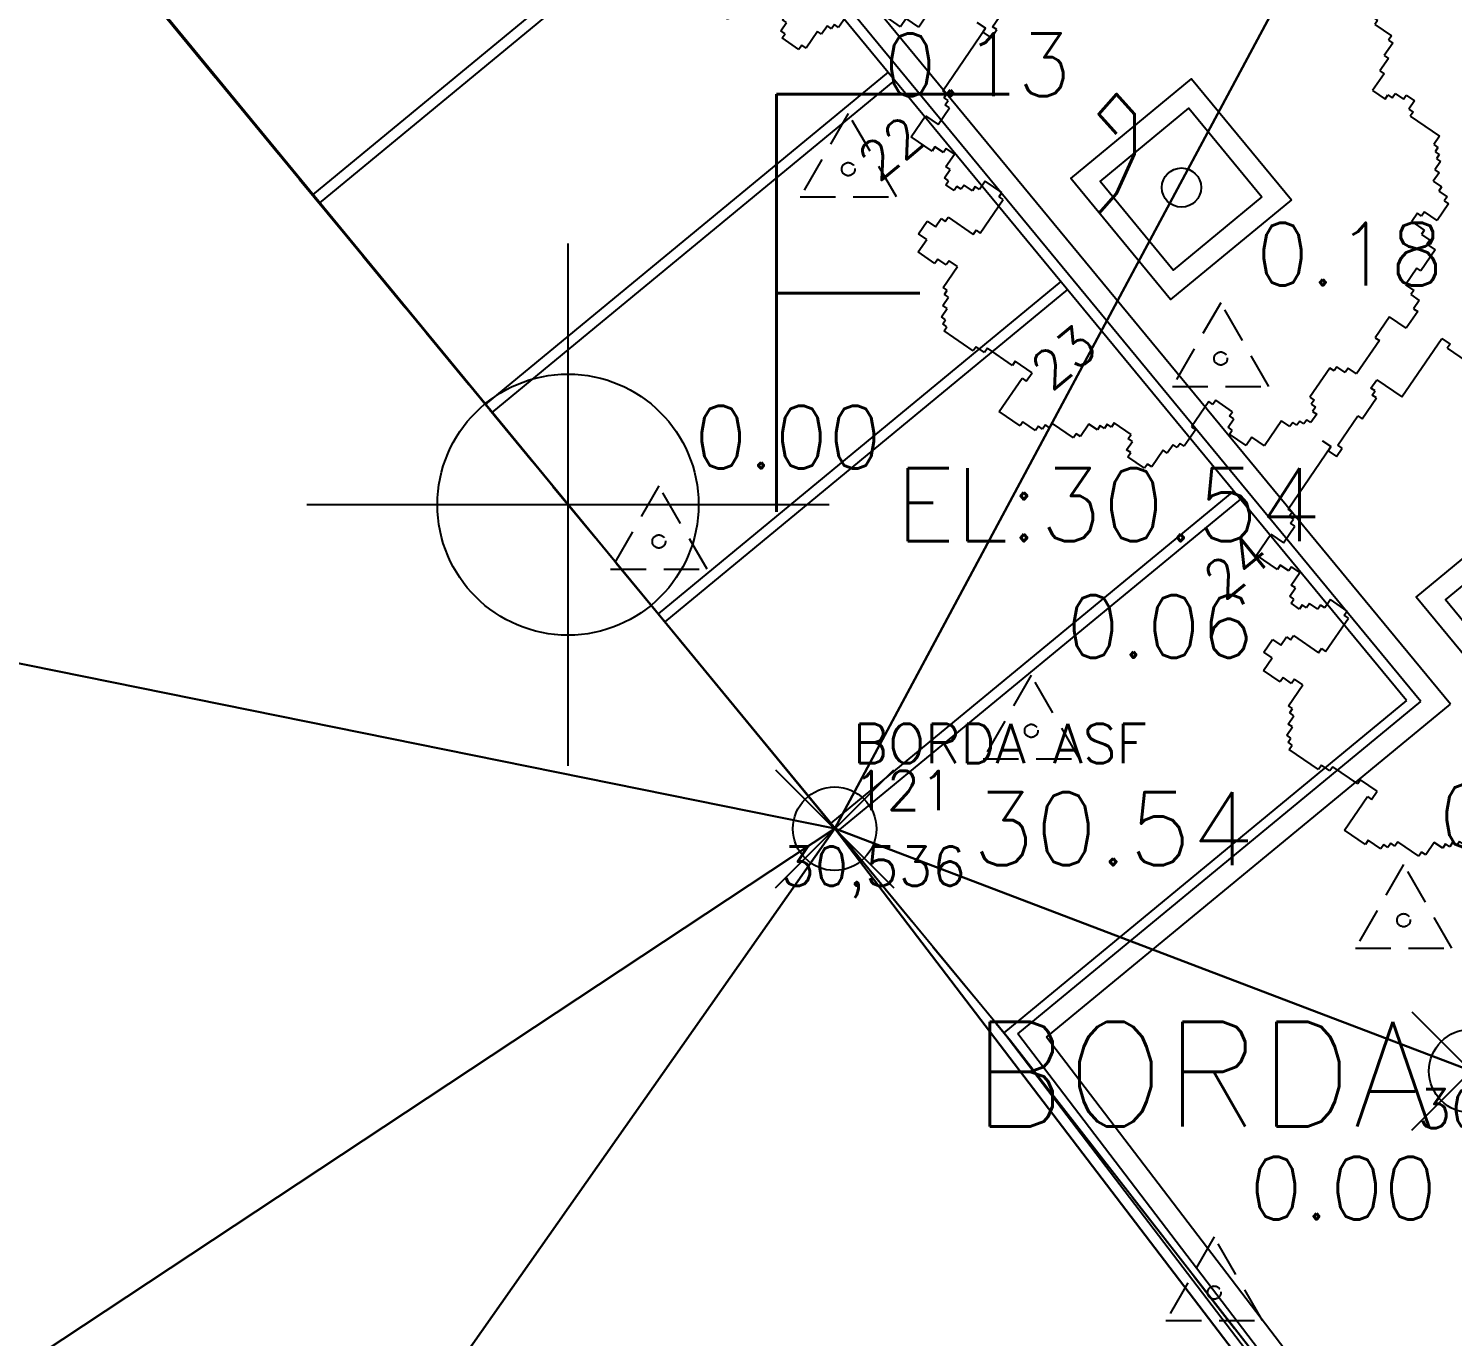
# Model space of a CAD drawing. Header units: metres. Extents: x 543100 to 543604, y 9574012 to 9574398.
# Drawn here: x 543220.15 to 543233.79, y 9574133.65 to 9574146.17 of the extents above; entities that cross this region are included whole.
import ezdxf
from ezdxf.enums import TextEntityAlignment as Align

# ---------------------------------------------------------------- set-up
doc = ezdxf.new("R2010")
doc.units = ezdxf.units.M
doc.header["$LTSCALE"] = 0.1
doc.linetypes.add('CONTINUO', pattern=[0])
doc.linetypes.add('DASHED2', pattern=[9.524999999999999, 6.35, -3.175])
for name, color, linetype in [('#C_TOPO_TEXT', 7, 'Continuous'), ('_BORDA_ASF', 2, 'CONTINUO'), ('_TN', 2, 'CONTINUO'), ('C-TINN-BNDY', 110, 'Continuous'), ('C-TOPO-TEXT', 7, 'Continuous'), ('E2', 7, 'CONTINUO'), ('IMPL_CANTEIRO', 8, 'Continuous'), ('IMPL_MEIO FIO', 8, 'Continuous'), ('IMPL_VEGETAÇÃO', 8, 'Continuous'), ('IMPL_ÁRVORES', 8, 'Continuous'), ('IMPLANTAÇÃO', 1, 'Continuous'), ('MalhaTriTG', 7, 'CONTINUO'), ('PROJ_PLATOS', 2, 'DASHED2'), ('PROJ_TERRA_PERFIS', 2, 'Continuous'), ('TOPO_PONTOS', 2, 'Continuous'), ('V-NODE', 1, 'Continuous'), ('V-NODE-TEXT', 1, 'Continuous'), ('XREF_IMPLNTACAO', 2, 'Continuous')]:
    doc.layers.add(name, color=color, linetype=linetype)
doc.layers.get('IMPLANTAÇÃO').off()
doc.styles.add('COTA250', font='ROMANS.SHX')
doc.styles.add('SIMPLEX', font='simplex', dxfattribs={"height": 0.2})
doc.styles.get("Standard").update_dxf_attribs({"font": 'simplex.shx'})

# ---------------------------------------------------------------- blocks, each defined once
blk = doc.blocks.new('A$C2D12074D')
at = {"layer": 'IMPL_MEIO FIO', "color": 1}
for p, q in [((32.50010823388584, 5.000001030042768), (1.69344712048769e-05, 5.000001030042768)), ((22.10010823386256, 5.000001030042768), (22.10010823386256, 1.030042767524719e-06)), ((22.20010823349003, 5.000001030042768), (22.20010823349003, 1.030042767524719e-06)), ((24.70010823383927, 5.000001030042768), (24.70010823383927, 1.030042767524719e-06)), ((24.70010823383927, 5.000001030042768), (24.70010823383927, 1.030042767524719e-06)), ((24.80010823346674, 5.000001030042768), (24.80010823346674, 1.030042767524719e-06)), ((24.80010823346674, 5.000001030042768), (24.80010823346674, 1.030042767524719e-06)), ((27.30010823393241, 5.000001030042768), (27.30010823393241, 1.030042767524719e-06)), ((27.40010823355988, 5.000001030042768), (27.40010823355988, 1.030042767524719e-06)), ((29.90010823390912, 5.000001030042768), (29.90010823390912, 1.030042767524719e-06)), ((30.00010823353659, 5.000001030042768), (30.00010823353659, 1.030042767524719e-06)), ((32.50010823388584, 5.000001030042768), (32.50010823388584, 1.030042767524719e-06)), ((22.20010823349003, 1.030042767524719e-06), (22.10010823386256, 1.030042767524719e-06)), ((24.80010823346674, 1.030042767524719e-06), (24.70010823383927, 1.030042767524719e-06)), ((24.80010823346674, 1.030042767524719e-06), (24.70010823383927, 1.030042767524719e-06)), ((27.40010823355988, 1.030042767524719e-06), (27.30010823393241, 1.030042767524719e-06)), ((30.00010823353659, 1.030042767524719e-06), (29.90010823390912, 1.030042767524719e-06)), ((32.60010823351331, 1.030042767524719e-06), (32.50010823388584, 1.030042767524719e-06))]:
    blk.add_line(p, q, dxfattribs=at)
at = {"layer": 'IMPL_MEIO FIO', "color": 1, "style": 'COTA250'}
for s, p in [('22', (25.27707110519987, 4.558197092264891)), ('23', (27.877071105293, 4.558197092264891)), ('24', (30.47707110526972, 4.558197092264891))]:
    blk.add_text(s, height=0.36, rotation=90, dxfattribs=at).set_placement(p, align=Align.MIDDLE_CENTER)
blk = doc.blocks.new('Arv-sup')
at = {"layer": 'IMPL_VEGETAÇÃO', "color": 2}
for p, q in [((-0.415055821887476, 2.138491807605618), (-0.3374561002065271, 2.138491807605618)), ((-0.415055821887476, 2.060930780092463), (-0.415055821887476, 2.138491807605618)), ((-0.3374561002065271, 2.138491807605618), (-0.3374561002065271, 2.09971129384904)), ((-0.3374561002065271, 2.09971129384904), (-0.2210565176851027, 2.09971129384904)), ((-0.2210565176851027, 2.09971129384904), (-0.2210565176851027, 2.060930780092463)), ((-0.8806546373597381, 2.060930780092463), (-0.8030544302922191, 2.060930780092463)), ((-0.8806546373597381, 1.71190549425117), (-0.8806546373597381, 2.060930780092463)), ((-0.8030544302922191, 2.060930780092463), (-0.8030544302922191, 2.022150266335885)), ((-0.8030544302922191, 2.022150266335885), (-0.6866548477707966, 2.022150266335885)), ((-0.6866548477707966, 2.022150266335885), (-0.6866548477707966, 1.94458890780669)), ((-0.5314554044088986, 1.983369752579293), (-0.492655543568425, 1.983369752579293)), ((-0.5314554044088986, 1.905808394050112), (-0.5314554044088986, 1.983369752579293)), ((-0.492655543568425, 2.022150266335885), (-0.4538556827279496, 2.022150266335885)), ((-0.492655543568425, 1.983369752579293), (-0.492655543568425, 2.022150266335885)), ((-0.4538556827279496, 2.060930780092463), (-0.415055821887476, 2.060930780092463)), ((-0.4538556827279496, 2.022150266335885), (-0.4538556827279496, 2.060930780092463)), ((-0.2210565176851027, 2.060930780092463), (-0.1822566568446291, 2.060930780092463)), ((-0.2210565176851027, 2.022150266335885), (-0.2210565176851027, 1.86702788029352)), ((-0.1822566568446291, 2.022150266335885), (-0.2210565176851027, 2.022150266335885)), ((-0.1822566568446291, 2.060930780092463), (-0.1822566568446291, 2.022150266335885)), ((-0.06585707432320476, 2.022150266335885), (0.01174264735774422, 2.022150266335885)), ((-0.06585707432320476, 1.86702788029352), (-0.06585707432320476, 2.022150266335885)), ((0.01174264735774422, 2.022150266335885), (0.01174264735774422, 1.983369752579293)), ((0.01174264735774422, 1.983369752579293), (0.05054250819821782, 1.983369752579293)), ((0.01174264735774422, 1.983369752579293), (0.08934236903869142, 1.983369752579293)), ((0.05054250819821782, 1.983369752579293), (0.05054250819821782, 1.94458890780669)), ((0.08934236903869142, 1.983369752579293), (0.08934236903869142, 1.94458890780669)), ((0.3997412557624873, 1.983369752579293), (0.4773414628300063, 1.983369752579293)), ((0.3997412557624873, 1.94458890780669), (0.3997412557624873, 1.983369752579293)), ((0.4773414628300063, 1.983369752579293), (0.4773414628300063, 1.905808394050112)), ((-0.6866548477707966, 1.94458890780669), (-0.6090551260898476, 1.94458890780669)), ((-0.6090551260898476, 1.94458890780669), (-0.6090551260898476, 1.905808394050112)), ((-0.6090551260898476, 1.905808394050112), (-0.5314554044088986, 1.905808394050112)), ((-0.2210565176851027, 1.86702788029352), (-0.1822566568446291, 1.86702788029352)), ((-0.1822566568446291, 1.86702788029352), (-0.1822566568446291, 1.828247366536942)), ((-0.1046569351636801, 1.86702788029352), (-0.06585707432320476, 1.86702788029352)), ((-0.1046569351636801, 1.828247366536942), (-0.1046569351636801, 1.86702788029352)), ((0.08934236903869142, 1.94458890780669), (0.1281422298791668, 1.94458890780669)), ((0.1281422298791668, 1.94458890780669), (0.1281422298791668, 1.905808394050112)), ((0.1281422298791668, 1.905808394050112), (0.1669420907196404, 1.905808394050112)), ((0.1669420907196404, 1.905808394050112), (0.1669420907196404, 1.828247366536942)), ((0.2833416732410647, 1.86702788029352), (0.3221415340815383, 1.86702788029352)), ((0.2833416732410647, 1.828247366536942), (0.2833416732410647, 1.86702788029352)), ((0.3221415340815383, 1.905808394050112), (0.3609413949220137, 1.905808394050112)), ((0.3221415340815383, 1.86702788029352), (0.3221415340815383, 1.905808394050112)), ((0.3609413949220137, 1.94458890780669), (0.3997412557624873, 1.94458890780669)), ((0.3609413949220137, 1.905808394050112), (0.3609413949220137, 1.94458890780669)), ((0.4773414628300063, 1.905808394050112), (0.5161413236704799, 1.905808394050112)), ((0.5161413236704799, 1.905808394050112), (0.5161413236704799, 1.86702788029352)), ((0.5161413236704799, 1.86702788029352), (0.6713407670323779, 1.86702788029352)), ((0.6713407670323779, 1.86702788029352), (0.6713407670323779, 1.828247366536942)), ((-1.268653245764483, 1.750686008007747), (-1.152253663243059, 1.750686008007747)), ((-1.268653245764483, 1.71190549425117), (-1.268653245764483, 1.750686008007747)), ((-1.152253663243059, 1.750686008007747), (-1.152253663243059, 1.71190549425117)), ((-0.1822566568446291, 1.828247366536942), (-0.1046569351636801, 1.828247366536942)), ((0.1669420907196404, 1.828247366536942), (0.2833416732410647, 1.828247366536942)), ((0.6713407670323779, 1.828247366536942), (0.7101406278728533, 1.828247366536942)), ((0.7101406278728533, 1.828247366536942), (0.7101406278728533, 1.71190549425117)), ((-1.307453106604957, 1.71190549425117), (-1.268653245764483, 1.71190549425117)), ((-1.307453106604957, 1.556783108208819), (-1.307453106604957, 1.71190549425117)), ((-1.152253663243059, 1.71190549425117), (-0.8806546373597381, 1.71190549425117)), ((0.7101406278728533, 1.71190549425117), (0.7489404887133269, 1.71190549425117)), ((0.7489404887133269, 1.71190549425117), (0.7489404887133269, 1.595563621965397)), ((-1.268653245764483, 1.556783108208819), (-1.307453106604957, 1.556783108208819)), ((-1.268653245764483, 1.518002594452227), (-1.268653245764483, 1.556783108208819)), ((0.7489404887133269, 1.595563621965397), (0.7877403495538022, 1.595563621965397)), ((0.7877403495538022, 1.595563621965397), (0.7877403495538022, 1.440441235923046)), ((1.020539514596647, 1.556783108208819), (1.098139236277596, 1.556783108208819)), ((1.020539514596647, 1.518002594452227), (1.020539514596647, 1.556783108208819)), ((1.098139236277596, 1.556783108208819), (1.098139236277596, 1.479221749679624)), ((-1.229853384924008, 1.518002594452227), (-1.268653245764483, 1.518002594452227)), ((-1.229853384924008, 1.401660722166454), (-1.229853384924008, 1.518002594452227)), ((0.7877403495538022, 1.440441235923046), (0.9041399320752248, 1.440441235923046)), ((0.9041399320752248, 1.479221749679624), (0.9429397929157002, 1.479221749679624)), ((0.9041399320752248, 1.440441235923046), (0.9041399320752248, 1.479221749679624)), ((0.9429397929157002, 1.518002594452227), (1.020539514596647, 1.518002594452227)), ((0.9429397929157002, 1.479221749679624), (0.9429397929157002, 1.518002594452227)), ((1.098139236277596, 1.479221749679624), (1.136939097118072, 1.479221749679624)), ((1.136939097118072, 1.479221749679624), (1.136939097118072, 1.440441235923046)), ((1.136939097118072, 1.440441235923046), (1.408538123001392, 1.440441235923046)), ((1.408538123001392, 1.440441235923046), (1.408538123001392, 1.362880208409877)), ((-1.695451715009701, 0.7811711779970381), (-1.695451715009701, 1.324099363637274)), ((-1.695451715009701, 1.324099363637274), (-1.617851993328753, 1.324099363637274)), ((-1.617851993328753, 1.324099363637274), (-1.617851993328753, 1.285318849880682)), ((-1.307453106604957, 1.362880208409877), (-1.268653245764483, 1.362880208409877)), ((-1.307453106604957, 1.285318849880682), (-1.307453106604957, 1.362880208409877)), ((-1.268653245764483, 1.401660722166454), (-1.229853384924008, 1.401660722166454)), ((-1.268653245764483, 1.362880208409877), (-1.268653245764483, 1.401660722166454)), ((1.408538123001392, 1.362880208409877), (1.447337983841868, 1.362880208409877)), ((1.447337983841868, 1.362880208409877), (1.447337983841868, 1.324099363637274)), ((1.447337983841868, 1.324099363637274), (1.486137844682341, 1.324099363637274)), ((1.486137844682341, 1.324099363637274), (1.486137844682341, 1.285318849880682)), ((-1.617851993328753, 1.285318849880682), (-1.385052828285906, 1.285318849880682)), ((-1.385052828285906, 1.285318849880682), (-1.385052828285906, 1.246538336124104)), ((-1.385052828285906, 1.246538336124104), (-1.307453106604957, 1.246538336124104)), ((-1.268653245764483, 1.285318849880682), (-1.307453106604957, 1.285318849880682)), ((-1.307453106604957, 1.246538336124104), (-1.307453106604957, 1.207757822367526)), ((-1.307453106604957, 1.207757822367526), (-1.268653245764483, 1.207757822367526)), ((-1.268653245764483, 1.130196463838331), (-1.268653245764483, 1.285318849880682)), ((-1.268653245764483, 1.207757822367526), (-1.268653245764483, 1.130196463838331)), ((1.486137844682341, 1.285318849880682), (1.524937705522817, 1.285318849880682)), ((1.524937705522817, 1.285318849880682), (1.524937705522817, 1.207757822367526)), ((1.524937705522817, 1.207757822367526), (1.56373756636329, 1.207757822367526)), ((1.56373756636329, 1.207757822367526), (1.56373756636329, 1.130196463838331)), ((1.56373756636329, 1.130196463838331), (1.641337288044239, 1.130196463838331)), ((1.641337288044239, 1.130196463838331), (1.641337288044239, 1.091415950081753)), ((1.641337288044239, 1.091415950081753), (1.718937009725188, 1.091415950081753)), ((1.718937009725188, 1.091415950081753), (1.718937009725188, 1.052635436325176)), ((1.718937009725188, 1.052635436325176), (1.757736870565662, 1.052635436325176)), ((1.757736870565662, 1.052635436325176), (1.757736870565662, 0.8975130502828108)), ((1.641337288044239, 0.8975130502828108), (1.641337288044239, 0.8587322055102078)), ((1.757736870565662, 0.8975130502828108), (1.641337288044239, 0.8975130502828108)), ((-1.928250880052548, 0.7811711779970381), (-1.695451715009701, 0.7811711779970381)), ((-1.928250880052548, 0.7036101504838825), (-1.928250880052548, 0.7811711779970381)), ((1.602537427203764, 0.8587322055102078), (1.602537427203764, 0.7811711779970381)), ((1.641337288044239, 0.8587322055102078), (1.602537427203764, 0.8587322055102078)), ((1.602537427203764, 0.7811711779970381), (1.718937009725188, 0.7811711779970381)), ((1.718937009725188, 0.7811711779970381), (1.718937009725188, 0.7423906642404603)), ((-1.889451019212073, 0.7036101504838825), (-1.928250880052548, 0.7036101504838825)), ((-1.889451019212073, 0.6648293057112653), (-1.889451019212073, 0.7036101504838825)), ((-1.850651158371599, 0.6648293057112653), (-1.889451019212073, 0.6648293057112653)), ((-1.850651158371599, 0.470926405912337), (-1.850651158371599, 0.6648293057112653)), ((1.718937009725188, 0.7423906642404603), (1.796536731406137, 0.7423906642404603)), ((1.796536731406137, 0.7423906642404603), (1.796536731406137, 0.7036101504838825)), ((1.796536731406137, 0.7036101504838825), (1.874136938473656, 0.7036101504838825)), ((1.874136938473656, 0.7036101504838825), (1.874136938473656, 0.5097069196689148)), ((-1.889451019212073, 0.470926405912337), (-1.850651158371599, 0.470926405912337)), ((-1.889451019212073, 0.1994621475841996), (-1.889451019212073, 0.470926405912337)), ((1.835337077633181, 0.5097069196689148), (1.835337077633181, 0.3545845336265643)), ((1.874136938473656, 0.5097069196689148), (1.835337077633181, 0.5097069196689148)), ((1.835337077633181, 0.3545845336265643), (1.91293679931413, 0.3545845336265643)), ((1.91293679931413, 0.3545845336265643), (1.91293679931413, 0.3158040198699723)), ((1.91293679931413, 0.3158040198699723), (1.990536520995079, 0.3158040198699723)), ((1.990536520995079, 0.3158040198699723), (1.990536520995079, 0.2382429923568168)), ((1.990536520995079, 0.2382429923568168), (2.029336381835552, 0.2382429923568168)), ((2.029336381835552, 0.2382429923568168), (2.029336381835552, 0.08312060631445206)), ((-2.005850601733496, 0.1606816338276218), (-1.928250880052548, 0.1606816338276218)), ((-1.928250880052548, 0.1606816338276218), (-2.005850601733496, 0.1606816338276218)), ((-1.928250880052548, 0.1606816338276218), (-1.928250880052548, 0.121901120071044)), ((-1.928250880052548, -0.4210273965852167), (-1.928250880052548, 0.1606816338276218)), ((-1.928250880052548, 0.121901120071044), (-1.850651158371599, 0.121901120071044)), ((-1.850651158371599, 0.1994621475841996), (-1.889451019212073, 0.1994621475841996)), ((-1.850651158371599, 0.121901120071044), (-1.850651158371599, 0.1994621475841996)), ((1.874136938473656, 0.08312060631445206), (1.874136938473656, -0.1107826245005015)), ((2.029336381835552, 0.08312060631445206), (1.874136938473656, 0.08312060631445206)), ((1.874136938473656, -0.1107826245005015), (1.91293679931413, -0.1107826245005015)), ((1.91293679931413, -0.1107826245005015), (1.91293679931413, -0.4210273965852167)), ((-1.889451019212073, -0.4210273965852167), (-1.928250880052548, -0.4210273965852167)), ((-1.889451019212073, -0.4598079103417945), (-1.889451019212073, -0.4210273965852167)), ((1.835337077633181, -0.4210273965852167), (1.835337077633181, -0.4598079103417945)), ((1.91293679931413, -0.4210273965852167), (1.835337077633181, -0.4210273965852167)), ((-1.850651158371599, -0.4598079103417945), (-1.889451019212073, -0.4598079103417945)), ((-1.850651158371599, -0.4985884240983864), (-1.850651158371599, -0.4598079103417945)), ((-1.811851297531124, -0.4985884240983864), (-1.850651158371599, -0.4985884240983864)), ((-1.811851297531124, -0.653710810140737), (-1.811851297531124, -0.4985884240983864)), ((1.718937009725188, -0.4985884240983864), (1.718937009725188, -0.7700526824265097)), ((1.757736870565662, -0.4985884240983864), (1.718937009725188, -0.4985884240983864)), ((1.757736870565662, -0.4598079103417945), (1.757736870565662, -0.4985884240983864)), ((1.835337077633181, -0.4598079103417945), (1.757736870565662, -0.4598079103417945)), ((-1.928250880052548, -0.653710810140737), (-1.811851297531124, -0.653710810140737)), ((-1.928250880052548, -0.8476137099396652), (-1.928250880052548, -0.653710810140737)), ((-1.734251575850176, -0.8476137099396652), (-1.928250880052548, -0.8476137099396652)), ((-1.734251575850176, -0.8088331961830875), (-1.734251575850176, -0.8476137099396652)), ((-1.656651854169227, -0.8088331961830875), (-1.734251575850176, -0.8088331961830875)), ((-1.656651854169227, -0.7700526824265097), (-1.656651854169227, -0.8088331961830875)), ((-1.579052132488278, -0.7700526824265097), (-1.656651854169227, -0.7700526824265097)), ((-1.579052132488278, -0.8863942236962572), (-1.579052132488278, -0.7700526824265097)), ((-1.268653245764483, -0.8088331961830875), (-1.268653245764483, -0.8863942236962572)), ((-1.113453802402585, -0.8088331961830875), (-1.268653245764483, -0.8088331961830875)), ((-1.113453802402585, -0.8476137099396652), (-1.113453802402585, -0.8088331961830875)), ((-1.07465394156211, -0.8476137099396652), (-1.113453802402585, -0.8476137099396652)), ((-1.07465394156211, -1.15785848202438), (-1.07465394156211, -0.8476137099396652)), ((1.718937009725188, -0.7700526824265097), (1.757736870565662, -0.7700526824265097)), ((1.757736870565662, -0.7700526824265097), (1.757736870565662, -0.8088331961830875)), ((1.757736870565662, -0.8088331961830875), (1.796536731406137, -0.8088331961830875)), ((1.796536731406137, -0.8088331961830875), (1.796536731406137, -0.8476137099396652)), ((1.796536731406137, -0.8476137099396652), (1.835337077633181, -0.8476137099396652)), ((1.835337077633181, -0.8476137099396652), (1.835337077633181, -0.9251750684688602)), ((-1.540252271647804, -0.8863942236962572), (-1.579052132488278, -0.8863942236962572)), ((-1.540252271647804, -0.963955582225438), (-1.540252271647804, -0.8863942236962572)), ((-1.501452410807329, -0.963955582225438), (-1.540252271647804, -0.963955582225438)), ((-1.501452410807329, -1.00273609598203), (-1.501452410807329, -0.963955582225438)), ((-1.42385268912638, -0.963955582225438), (-1.42385268912638, -1.00273609598203)), ((-1.385052828285906, -0.963955582225438), (-1.42385268912638, -0.963955582225438)), ((-1.385052828285906, -0.9251750684688602), (-1.385052828285906, -0.963955582225438)), ((-1.307453106604957, -0.9251750684688602), (-1.385052828285906, -0.9251750684688602)), ((-1.307453106604957, -0.8863942236962572), (-1.307453106604957, -0.9251750684688602)), ((-1.268653245764483, -0.8863942236962572), (-1.307453106604957, -0.8863942236962572)), ((1.757736870565662, -0.963955582225438), (1.757736870565662, -1.00273609598203)), ((1.796536731406137, -0.963955582225438), (1.757736870565662, -0.963955582225438)), ((1.796536731406137, -0.9251750684688602), (1.796536731406137, -0.963955582225438)), ((1.835337077633181, -0.9251750684688602), (1.796536731406137, -0.9251750684688602)), ((-1.42385268912638, -1.00273609598203), (-1.501452410807329, -1.00273609598203)), ((1.641337288044239, -1.041516609738608), (1.641337288044239, -1.274200354310153)), ((1.718937009725188, -1.041516609738608), (1.641337288044239, -1.041516609738608)), ((1.718937009725188, -1.00273609598203), (1.718937009725188, -1.041516609738608)), ((1.757736870565662, -1.00273609598203), (1.718937009725188, -1.00273609598203)), ((-1.346252967445432, -1.196638995780958), (-1.113453802402585, -1.196638995780958)), ((-1.346252967445432, -1.235419840553575), (-1.346252967445432, -1.196638995780958)), ((-1.113453802402585, -1.15785848202438), (-1.07465394156211, -1.15785848202438)), ((-1.113453802402585, -1.196638995780958), (-1.113453802402585, -1.15785848202438)), ((-1.113453802402585, -1.15785848202438), (-1.113453802402585, -1.196638995780958)), ((-1.113453802402585, -1.196638995780958), (-1.113453802402585, -1.15785848202438)), ((1.29213854047997, -1.196638995780958), (1.136939097118072, -1.196638995780958)), ((1.136939097118072, -1.196638995780958), (1.136939097118072, -1.235419840553575)), ((1.29213854047997, -1.235419840553575), (1.29213854047997, -1.196638995780958)), ((-1.385052828285906, -1.235419840553575), (-1.346252967445432, -1.235419840553575)), ((-1.385052828285906, -1.312980868066731), (-1.385052828285906, -1.235419840553575)), ((1.098139236277596, -1.235419840553575), (1.098139236277596, -1.468103254109096)), ((1.136939097118072, -1.235419840553575), (1.098139236277596, -1.235419840553575)), ((1.330938401320443, -1.235419840553575), (1.29213854047997, -1.235419840553575)), ((1.330938401320443, -1.312980868066731), (1.330938401320443, -1.235419840553575)), ((1.524937705522817, -1.274200354310153), (1.524937705522817, -1.351761381823323)), ((1.641337288044239, -1.274200354310153), (1.524937705522817, -1.274200354310153)), ((-1.462652549966855, -1.312980868066731), (-1.385052828285906, -1.312980868066731)), ((-1.462652549966855, -1.429322740352504), (-1.462652549966855, -1.312980868066731)), ((1.369738262160919, -1.312980868066731), (1.330938401320443, -1.312980868066731)), ((1.369738262160919, -1.351761381823323), (1.369738262160919, -1.312980868066731)), ((1.524937705522817, -1.351761381823323), (1.369738262160919, -1.351761381823323)), ((-1.385052828285906, -1.429322740352504), (-1.462652549966855, -1.429322740352504)), ((-1.385052828285906, -1.545664612638276), (-1.385052828285906, -1.429322740352504)), ((-1.229853384924008, -1.506883767865673), (-1.229853384924008, -1.545664612638276)), ((-1.152253663243059, -1.506883767865673), (-1.229853384924008, -1.506883767865673)), ((-1.152253663243059, -1.468103254109096), (-1.152253663243059, -1.506883767865673)), ((-1.07465394156211, -1.468103254109096), (-1.152253663243059, -1.468103254109096)), ((-1.07465394156211, -1.662006153908024), (-1.07465394156211, -1.468103254109096)), ((1.098139236277596, -1.468103254109096), (1.136939097118072, -1.468103254109096)), ((1.136939097118072, -1.468103254109096), (1.136939097118072, -1.623225640151446)), ((-1.229853384924008, -1.545664612638276), (-1.385052828285906, -1.545664612638276)), ((1.098139236277596, -1.623225640151446), (1.098139236277596, -1.662006153908024)), ((1.136939097118072, -1.623225640151446), (1.098139236277596, -1.623225640151446)), ((-1.035854080721636, -1.662006153908024), (-1.07465394156211, -1.662006153908024)), ((-1.035854080721636, -1.700786998680641), (-1.035854080721636, -1.662006153908024)), ((-0.9970542198811607, -1.700786998680641), (-1.035854080721636, -1.700786998680641)), ((-0.9970542198811607, -1.778348026193797), (-0.9970542198811607, -1.700786998680641)), ((1.020539514596647, -1.739567512437219), (1.020539514596647, -1.894689898479569)), ((1.059339375437123, -1.739567512437219), (1.020539514596647, -1.739567512437219)), ((1.059339375437123, -1.662006153908024), (1.059339375437123, -1.739567512437219)), ((1.098139236277596, -1.662006153908024), (1.059339375437123, -1.662006153908024)), ((-0.9582543590406871, -1.778348026193797), (-0.9970542198811607, -1.778348026193797)), ((-0.9582543590406871, -1.855909053706966), (-0.9582543590406871, -1.778348026193797)), ((-0.1434567960041537, -1.817128539950389), (-0.2986562393660517, -1.817128539950389)), ((-0.2986562393660517, -1.817128539950389), (-0.2986562393660517, -1.855909053706966)), ((-0.1434567960041537, -1.894689898479569), (-0.1434567960041537, -1.817128539950389)), ((0.5549411845109553, -1.817128539950389), (0.5549411845109553, -1.855909053706966)), ((0.5937410453514289, -1.817128539950389), (0.5549411845109553, -1.817128539950389)), ((0.5937410453514289, -1.778348026193797), (0.5937410453514289, -1.817128539950389)), ((0.7489404887133269, -1.778348026193797), (0.5937410453514289, -1.778348026193797)), ((0.7489404887133269, -1.817128539950389), (0.7489404887133269, -1.778348026193797)), ((0.7877403495538022, -1.817128539950389), (0.7489404887133269, -1.817128539950389)), ((0.7877403495538022, -1.894689898479569), (0.7877403495538022, -1.817128539950389)), ((-0.9194544982002117, -1.855909053706966), (-0.9582543590406871, -1.855909053706966)), ((-0.9194544982002117, -1.894689898479569), (-0.9194544982002117, -1.855909053706966)), ((-0.8806546373597381, -1.894689898479569), (-0.9194544982002117, -1.894689898479569)), ((-0.8806546373597381, -1.933470412236161), (-0.8806546373597381, -1.894689898479569)), ((-0.6090551260898476, -1.933470412236161), (-0.8806546373597381, -1.933470412236161)), ((-0.6090551260898476, -1.894689898479569), (-0.6090551260898476, -1.933470412236161)), ((-0.5314554044088986, -1.894689898479569), (-0.6090551260898476, -1.894689898479569)), ((-0.5314554044088986, -1.855909053706966), (-0.5314554044088986, -1.894689898479569)), ((-0.2986562393660517, -1.855909053706966), (-0.5314554044088986, -1.855909053706966)), ((-0.1822566568446291, -2.204934670564285), (-0.1822566568446291, -1.894689898479569)), ((-0.1822566568446291, -1.894689898479569), (-0.1434567960041537, -1.894689898479569)), ((0.4385411166029627, -1.894689898479569), (0.4385411166029627, -2.011031439749317)), ((0.5161413236704799, -1.894689898479569), (0.4385411166029627, -1.894689898479569)), ((0.5161413236704799, -1.855909053706966), (0.5161413236704799, -1.894689898479569)), ((0.5549411845109553, -1.855909053706966), (0.5161413236704799, -1.855909053706966)), ((0.8265402103942758, -1.894689898479569), (0.7877403495538022, -1.894689898479569)), ((0.8265402103942758, -1.933470412236161), (0.8265402103942758, -1.894689898479569)), ((0.9817396537561738, -1.933470412236161), (0.8265402103942758, -1.933470412236161)), ((0.9817396537561738, -1.894689898479569), (0.9817396537561738, -1.933470412236161)), ((1.020539514596647, -1.894689898479569), (0.9817396537561738, -1.894689898479569)), ((0.2057419515601158, -2.049812284521934), (0.2057419515601158, -2.088592798278512)), ((0.3997412557624873, -2.049812284521934), (0.2057419515601158, -2.049812284521934)), ((0.3997412557624873, -2.011031439749317), (0.3997412557624873, -2.049812284521934)), ((0.4385411166029627, -2.011031439749317), (0.3997412557624873, -2.011031439749317)), ((0.01174264735774422, -2.166153825791667), (0.01174264735774422, -2.204934670564285)), ((0.1281422298791668, -2.166153825791667), (0.01174264735774422, -2.166153825791667)), ((0.1281422298791668, -2.12737331203509), (0.1281422298791668, -2.166153825791667)), ((0.1669420907196404, -2.12737331203509), (0.1281422298791668, -2.12737331203509)), ((0.1669420907196404, -2.088592798278512), (0.1669420907196404, -2.12737331203509)), ((0.2057419515601158, -2.088592798278512), (0.1669420907196404, -2.088592798278512)), ((0.01174264735774422, -2.204934670564285), (-0.1822566568446291, -2.204934670564285))]:
    blk.add_line(p, q, dxfattribs=at)
blk.add_circle((0, 1.4210854715202e-14), 0.15, dxfattribs=at)
blk = doc.blocks.new('A$C00972E22')
at = {"layer": 'IMPL_CANTEIRO'}
for points in [[(118.1677145418944, 59.79031983949244), (117.5693061501952, 58.4148535951972), (116.1938399035716, 59.0132619868964), (116.7922482952708, 60.38872823305428)], [(117.9045312573435, 59.68671212904155), (117.4656984367175, 58.67803687974811), (116.4570231890539, 59.11686970107257), (116.895856009447, 60.12554494850338)], [(122.9311198102077, 57.71795950643718), (122.3327114185086, 56.34249326214194), (120.957245171885, 56.94090165384114), (121.5556535635842, 58.31636789999902)], [(122.6679365256568, 57.61435179598629), (122.2291037050309, 56.60567654669285), (121.2204284573672, 57.04450936801732), (121.6592612777604, 58.05318461544812)]]:
    blk.add_lwpolyline(points, close=True, dxfattribs=at)
at = {"layer": 'IMPL_MEIO FIO'}
for p, q in [((121.7146471024025, 56.17517173662782), (95.86074409121647, 67.42313404381275)), ((121.4514638168039, 56.07156402058899), (95.93378588207997, 67.17324872687459)), ((119.7154818774434, 51.58000841736794), (121.7146471024025, 56.17517173662782)), ((119.4552789827576, 51.4832512550056), (121.4514638168039, 56.07156402058899))]:
    blk.add_line(p, q, dxfattribs=at)
at = {"layer": 'IMPL_MEIO FIO', "color": 1, "linetype": 'CONTINUO'}
for p, q in [((127.3921034066007, 47.88672792352736), (119.7154818774434, 51.58000841736794)), ((127.2620407934301, 47.61638792045414), (119.3299744506367, 51.43256484158337)), ((127.3053949978203, 47.70650125481188), (119.4552789827576, 51.4832512550056))]:
    blk.add_line(p, q, dxfattribs=at)
at = {"layer": 'IMPL_MEIO FIO', "rotation": 336.4881375399603}
blk.add_blockref('A$C2D12074D', (89.52818690880667, 64.3983079586178), dxfattribs=at)
at = {"layer": 'IMPL_ÁRVORES', "xscale": 1.250000000032823, "yscale": 1.250000000032823, "zscale": 1.250000000032823, "rotation": 352.5671641060251}
for p in [(112.4090124882059, 61.49165083281696), (117.1772954786429, 59.41716840863228), (121.9407007469563, 57.34480807557702)]:
    blk.add_blockref('Arv-sup', p, dxfattribs=at)
blk = doc.blocks.new('Base_Implantacao')
at = {"layer": 'IMPLANTAÇÃO', "rotation": 333.0393706475627}
blk.add_blockref('A$C00972E22', (543099.8097354489, 9574144.815856133), dxfattribs=at)
at = {"layer": 'MalhaTriTG', "color": 132}
mesh = blk.add_polyface(dxfattribs=at)
corners = [(543142.756, 9574194.541, 31.722), (543148.318, 9574190.698, 31.624), (543151.565, 9574196.499, 31.609), (543165.31, 9574192.044, 31.151), (543178.769, 9574179.812, 30.825), (543176.729, 9574192.765, 30.868), (543154.598, 9574198.364, 31.621), (543180.502, 9574198.731, 30.876), (543188.743, 9574184.577, 31), (543167.061, 9574201.461, 31.347), (543157.511, 9574198.838, 31.405), (543195.541, 9574163.399, 30.542), (543212.146, 9574141.696, 30.606), (543217.527, 9574151.083, 30.588), (543203.54, 9574153.613, 30.565), (543204.89, 9574166.147, 30.691), (543210.062, 9574160.14, 30.652), (543213.866, 9574164.081, 30.605), (543227.87, 9574138.514, 30.536), (543242.024, 9574164.941, 30.147), (543196.284, 9574190.719, 30.635), (543189.881, 9574180.728, 30.729), (543199.388, 9574171.327, 30.672), (543212.837, 9574183.447, 30.322), (543228.12, 9574178.146, 30.249), (543230.544, 9574191.565, 30.227), (543214.869, 9574201.169, 30.374), (543248.316, 9574182.248, 30.087), (543233.964, 9574136.193, 30.404), (543243.37, 9574169.714, 30.153), (543270.17, 9574136.639, 31.32), (543248.6, 9574210.1, 30.139), (543261.591, 9574204.385, 30.088), (543269.51, 9574216.865, 29.996)]
mesh.append_faces([[corners[k] for k in face] for face in [(0, 1, 2), (2, 1, 3), (3, 4, 5), (3, 6, 2), (7, 5, 8), (9, 3, 5), (3, 10, 6), (5, 4, 8), (3, 1, 4), (1, 11, 4), (12, 13, 14), (15, 11, 14), (16, 14, 13), (15, 14, 16), (16, 13, 17), (14, 11, 1), (13, 18, 19), (13, 19, 17), (20, 8, 21), (21, 8, 4), (22, 21, 11), (20, 21, 22), (20, 22, 23), (20, 7, 8), (23, 15, 17), (17, 15, 16), (19, 24, 17), (23, 17, 24), (23, 25, 26), (25, 23, 24), (26, 20, 23), (25, 24, 27), (23, 22, 15), (22, 11, 15), (11, 21, 4), (18, 28, 19), (19, 29, 24), (27, 24, 29), (19, 30, 29), (29, 30, 27), (27, 31, 25), (32, 27, 30), (30, 33, 32)]], dxfattribs={"color": 132})
mesh = blk.add_polyface(dxfattribs=at)
corners = [(543217.527, 9574151.083, 30.588), (543212.146, 9574141.696, 30.606), (543227.87, 9574138.514, 30.536), (543218.213, 9574132.127, 30.606), (543218.149, 9574132.02, 30.592), (543220.397, 9574127.869, 30.711), (543234.75, 9574129.498, 30.578), (543224.923, 9574118.643, 30.568), (543233.964, 9574136.193, 30.404), (543230.494, 9574107.16, 30.55), (543244.423, 9574117.288, 30.838), (543236.638, 9574082.971, 30.735), (543252.639, 9574083.92, 30.902), (543235.958, 9574090.724, 30.618), (543249.491, 9574108.999, 30.853), (543234.028, 9574098.294, 30.574), (543251.976, 9574103.299, 30.912), (543253.689, 9574094.488, 30.921), (543250.322, 9574065.652, 31.089), (543251.079, 9574072.337, 31.017), (543264.92, 9574086.772, 30.888), (543253.987, 9574062.608, 30.917), (543262.575, 9574092.285, 31.512), (543256.009, 9574099.024, 31.482), (543257.539, 9574110.432, 31.47), (543266.449, 9574086.14, 31.231), (543259.303, 9574115.446, 31.397), (543270.17, 9574136.639, 31.32), (543242.024, 9574164.941, 30.147)]
mesh.append_faces([[corners[k] for k in face] for face in [(0, 1, 2), (3, 1, 4), (4, 5, 3), (6, 5, 7), (6, 2, 5), (5, 2, 3), (8, 2, 6), (3, 2, 1), (7, 9, 10), (7, 11, 9), (12, 13, 11), (14, 15, 16), (13, 15, 11), (13, 17, 15), (14, 10, 9), (11, 18, 19), (11, 15, 9), (12, 19, 20), (21, 19, 18), (22, 17, 12), (17, 13, 12), (16, 17, 23), (16, 15, 17), (22, 23, 17), (14, 16, 24), (25, 19, 21), (12, 11, 19), (14, 26, 10), (6, 27, 8), (28, 8, 27), (6, 10, 27), (7, 10, 6), (16, 23, 24), (15, 14, 9), (26, 24, 22), (22, 24, 23), (20, 22, 12), (25, 26, 22), (26, 27, 10), (25, 22, 20), (26, 25, 27), (20, 19, 25), (24, 26, 14)]], dxfattribs={"color": 132})
blk = doc.blocks.new('*U83', base_point=(543233.96, 9574136.19, 30.404))
at = {"layer": 'V-NODE', "lineweight": -2}
for p, q in [((543233.394314575, 9574135.624314575, 30.404), (543234.5256854249, 9574136.755685424, 30.404)), ((543233.394314575, 9574136.755685424, 30.404), (543234.5256854249, 9574135.624314575, 30.404))]:
    blk.add_line(p, q, dxfattribs=at)
blk.add_circle((543233.96, 9574136.19, 30.404), 0.4, dxfattribs=at)
at = {"layer": 'V-NODE-TEXT', "linetype": 'ByBlock'}
for s, insert, char_height, attachment_point in [('30.40', (543235.2756854249, 9574136.19), 0.7, 4), ('TN', (543235.2756854249, 9574134.34), 1, 1)]:
    blk.add_mtext(s, dxfattribs=dict(at, insert=insert, char_height=char_height, attachment_point=attachment_point))
blk = doc.blocks.new('*U99', base_point=(543227.87, 9574138.51, 30.536))
at = {"layer": 'V-NODE', "lineweight": -2}
for p, q in [((543227.304314575, 9574137.944314575, 30.536), (543228.435685425, 9574139.075685425, 30.536)), ((543227.304314575, 9574139.075685425, 30.536), (543228.435685425, 9574137.944314575, 30.536))]:
    blk.add_line(p, q, dxfattribs=at)
blk.add_circle((543227.87, 9574138.51, 30.536), 0.4, dxfattribs=at)
at = {"layer": 'V-NODE-TEXT', "linetype": 'ByBlock'}
for s, insert, char_height, attachment_point in [('30.54', (543229.185685425, 9574138.51), 0.7, 4), ('BORDA', (543229.185685425, 9574136.66), 1, 1)]:
    blk.add_mtext(s, dxfattribs=dict(at, insert=insert, char_height=char_height, attachment_point=attachment_point))
blk = doc.blocks.new('STA')
blk.add_lwpolyline([(0, 0.9999999999999964), (-0.8660254037844339, -0.5000000000000036), (0.8660254037844339, -0.5000000000000036)], close=True)
blk.add_circle((0, 0), 0.1181215260333346)
blk = doc.blocks.new('SIMB_PONTO')
at = {"color": 0}
blk.add_point((0, 0), dxfattribs=at)
for tag in ['desc:', 'cota:', 'pto:']:
    blk.add_attdef(tag, (0, 0), '', height=1)

msp = doc.modelspace()

# ---------------------------------------------------------------- linework, layer by layer
at = {"layer": '#C_TOPO_TEXT', "color": 7, "linetype": 'Continuous', "lineweight": -3}
for p, q in [((543225.3169116841, 9574139.11370601, 30.54083241125545), (543225.3169116841, 9574144.11370601, 30.54083241125545)), ((543222.8169116841, 9574141.61370601, 30.54083241125545), (543227.8169116841, 9574141.61370601, 30.54083241125545))]:
    msp.add_line(p, q, dxfattribs=at)
msp.add_circle((543225.3169116841, 9574141.61370601, 30.54083241125545), 1.25, dxfattribs=at)
at = {"layer": 'C-TINN-BNDY', "color": 110, "linetype": 'Continuous', "lineweight": -3}
for points in [[(543173.3936387443, 9574195.97504983, 31.05), (543164.1535311022, 9574205.609224685, 31.55), (543171.3201330855, 9574219.703092232, 31.38), (543181.4100280971, 9574239.043291226, 31.32), (543195.4145483043, 9574266.16241147, 31.2), (543201.9199596004, 9574278.8552629, 31.05), (543226.2907776149, 9574326.206030129, 30.93), (543232.196614905, 9574326.994622743, 30.6), (543317.7262855232, 9574286.616093269, 30), (543317.4579577344, 9574286.033086067, 30), (543308.6021203718, 9574272.953795508, 30.49), (543262.267551907, 9574164.283969274, 30.8), (543256.7435913504, 9574152.957710333, 30.8), (543241.9609805408, 9574120.556787703, 30.8), (543229.5529237649, 9574136.480036132, 30.5), (543208.8046409577, 9574161.625109471, 30.7), (543197.0614943682, 9574173.702004582, 30.7)], [(543173.3936387443, 9574195.97504983, 31.05), (543164.1535311022, 9574205.609224685, 31.55), (543171.3201330855, 9574219.703092232, 31.38), (543181.4100280971, 9574239.043291226, 31.32), (543195.4145483043, 9574266.16241147, 31.2), (543201.9199596004, 9574278.8552629, 31.05), (543226.2907776149, 9574326.206030129, 30.93), (543232.196614905, 9574326.994622743, 30.6), (543317.7262855232, 9574286.616093269, 30), (543317.4579577344, 9574286.033086067, 30), (543308.6021203718, 9574272.953795508, 30.49), (543262.267551907, 9574164.283969274, 30.8), (543256.7435913504, 9574152.957710333, 30.8), (543241.9609805408, 9574120.556787703, 30.8), (543229.5529237649, 9574136.480036132, 30.5), (543208.8046409577, 9574161.625109471, 30.7), (543197.0614943682, 9574173.702004582, 30.7)], [(543234.7067668274, 9574129.866113828, 0.05613103122497165), (543229.5529237649, 9574136.480036132, -0.04106915211816187), (543227.8815409474, 9574138.505603448, -0.01963880430683318), (543227.8731138998, 9574138.51581628, -0.01972211678853242), (543225.3169116841, 9574141.61370601, -0.0080071044469463), (543217.5201030079, 9574151.06274465, 0.02795548138584891)], [(543234.7067668274, 9574129.866113828, 0.05613103122497165), (543229.5529237649, 9574136.480036132, -0.04106915211816187), (543227.8815409474, 9574138.505603448, -0.01963880430683318), (543227.8731138998, 9574138.51581628, -0.01972211678853242), (543225.3169116841, 9574141.61370601, -0.0080071044469463), (543217.5201030079, 9574151.06274465, 0.02795548138584891)]]:
    msp.add_polyline3d(points, dxfattribs=at)
at = {"layer": 'E2', "color": 7, "linetype": 'CONTINUO', "flags": 128}
msp.add_lwpolyline([(543250.322, 9574065.652), (543251.079, 9574072.337), (543252.639, 9574083.92), (543253.689, 9574094.488), (543251.976, 9574103.299), (543249.491, 9574108.999), (543244.423, 9574117.288), (543234.75, 9574129.498), (543227.87, 9574138.514), (543217.527, 9574151.083), (543204.89, 9574166.147), (543199.388, 9574171.327), (543189.881, 9574180.728), (543176.729, 9574192.765), (543167.061, 9574201.461), (543163.739, 9574205.256), (543165.999, 9574209.837), (543171.161, 9574219.715), (543174.98, 9574227.004), (543180.842, 9574238.534), (543187.66, 9574251.739), (543195.063, 9574265.953), (543195.272, 9574266.43), (543198.328, 9574272.347), (543201.775, 9574278.74), (543210.265, 9574288.67), (543224.268, 9574315.932), (543226.223, 9574326.207), (543230.57, 9574334.709), (543250.101, 9574371.359), (543267.489, 9574362.43), (543350.095, 9574319.461), (543396.907, 9574295.117), (543404.363, 9574291.815), (543405.31, 9574291.616), (543407.413, 9574291.925), (543409.146, 9574292.849), (543411.568, 9574296.196)], dxfattribs=at)
at = {"layer": 'PROJ_PLATOS'}
for p, q in [((543208.8046409577, 9574161.625109471, 30.7), (543229.5529237649, 9574136.480036132, 30.5)), ((543229.5529237649, 9574136.480036132, 30.5), (543241.9609805408, 9574120.556787703, 30.8))]:
    msp.add_line(p, q, dxfattribs=at)

# ---------------------------------------------------------------- block references
at = {"layer": '_BORDA_ASF', "color": 3}
ref = msp.add_blockref('SIMB_PONTO', (543227.87, 9574138.514), dxfattribs=at)
ref.add_attrib('PONTO', '121', (543228.045, 9574138.689000001), dxfattribs={"layer": '0', "color": 1, "height": 0.375, "style": 'SIMPLEX'})
ref.add_attrib('DESC', 'BORDA ASF', (543228.045, 9574139.139), dxfattribs={"layer": '0', "color": 4, "height": 0.375, "style": 'SIMPLEX'})
ref.add_attrib('COTA', '30,536', (543227.3575, 9574137.964), dxfattribs={"layer": '0', "color": 2, "height": 0.375, "style": 'SIMPLEX'})
at = {"layer": '_TN', "color": 3}
ref = msp.add_blockref('SIMB_PONTO', (543233.964, 9574136.193), dxfattribs=at)
ref.add_attrib('PONTO', '144', (543234.1390000001, 9574136.368), dxfattribs={"layer": '0', "color": 1, "height": 0.375, "style": 'SIMPLEX'})
ref.add_attrib('DESC', 'TN', (543234.1390000001, 9574136.818), dxfattribs={"layer": '0', "color": 4, "height": 0.375, "style": 'SIMPLEX'})
ref.add_attrib('COTA', '30,404', (543233.4515000001, 9574135.643), dxfattribs={"layer": '0', "color": 2, "height": 0.375, "style": 'SIMPLEX'})
at = {"layer": 'PROJ_PLATOS', "color": 2, "linetype": 'Continuous', "lineweight": -3, "xscale": 0.5333333333333333, "yscale": 0.5333333333333333, "zscale": 0.5333333333333333}
for p in [(543228.0004945326, 9574144.82629445, 0.1258414883289344), (543231.565767621, 9574143.01278189, 0.1774599362581063), (543226.1869819725, 9574141.261021363, 0.003869761638262344), (543229.752255061, 9574139.447508803, 0.05632408322748367), (543233.3175281492, 9574137.633996243, 0.1345556809920498), (543231.5040155891, 9574134.068723153, -0.002148056008682546)]:
    msp.add_blockref('STA', p, dxfattribs=at)
at = {"layer": 'TOPO_PONTOS'}
for name, p in [('*U99', (543227.87, 9574138.51, 30.536)), ('*U83', (543233.96, 9574136.19, 30.404))]:
    msp.add_blockref(name, p, dxfattribs=at)
at = {"layer": 'XREF_IMPLNTACAO'}
msp.add_blockref('Base_Implantacao', (0, 0), dxfattribs=at)

# ---------------------------------------------------------------- texts
at = {"layer": '#C_TOPO_TEXT', "color": 7, "linetype": 'Continuous', "lineweight": -3, "insert": (543228.4519116841, 9574141.61370601), "char_height": 0.7, "attachment_point": 4}
msp.add_mtext('EL:30.54', dxfattribs=at)
at = {"layer": 'C-TOPO-TEXT', "color": 7, "linetype": 'Continuous', "lineweight": -3, "char_height": 0.6, "attachment_point": 4}
for s, insert in [('0.13', (543228.3354945326, 9574145.82629445)), ('0.18', (543231.900767621, 9574144.01278189)), ('0.00', (543226.5219819725, 9574142.261021363)), ('0.06', (543230.0872550609, 9574140.447508803)), ('0.13', (543233.6525281492, 9574138.633996243)), ('0.00', (543231.8390155891, 9574135.068723153))]:
    msp.add_mtext(s, dxfattribs=dict(at, insert=insert))
at = {"layer": 'PROJ_TERRA_PERFIS'}
msp.add_text("F'", height=4, dxfattribs=at).set_placement((543226.6266776553, 9574141.544483755))

# ---------------------------------------------------------------- meshes
at = {"layer": 'MalhaTriTG', "color": 132}
mesh = msp.add_polyface(dxfattribs=at)
corners = [(543142.756, 9574194.541, 31.722), (543148.318, 9574190.698, 31.624), (543151.565, 9574196.499, 31.609), (543165.31, 9574192.044, 31.151), (543178.769, 9574179.812, 30.825), (543176.729, 9574192.765, 30.868), (543154.598, 9574198.364, 31.621), (543180.502, 9574198.731, 30.876), (543188.743, 9574184.577, 31), (543167.061, 9574201.461, 31.347), (543157.511, 9574198.838, 31.405), (543195.541, 9574163.399, 30.542), (543212.146, 9574141.696, 30.606), (543217.527, 9574151.083, 30.588), (543203.54, 9574153.613, 30.565), (543204.89, 9574166.147, 30.691), (543210.062, 9574160.14, 30.652), (543213.866, 9574164.081, 30.605), (543227.87, 9574138.514, 30.536), (543242.024, 9574164.941, 30.147), (543196.284, 9574190.719, 30.635), (543189.881, 9574180.728, 30.729), (543199.388, 9574171.327, 30.672), (543212.837, 9574183.447, 30.322), (543228.12, 9574178.146, 30.249), (543230.544, 9574191.565, 30.227), (543214.869, 9574201.169, 30.374), (543248.316, 9574182.248, 30.087), (543233.964, 9574136.193, 30.404), (543243.37, 9574169.714, 30.153), (543270.17, 9574136.639, 31.32), (543248.6, 9574210.1, 30.139), (543261.591, 9574204.385, 30.088), (543269.51, 9574216.865, 29.996)]
mesh.append_faces([[corners[k] for k in face] for face in [(0, 1, 2), (2, 1, 3), (3, 4, 5), (3, 6, 2), (7, 5, 8), (9, 3, 5), (3, 10, 6), (5, 4, 8), (3, 1, 4), (1, 11, 4), (12, 13, 14), (15, 11, 14), (16, 14, 13), (15, 14, 16), (16, 13, 17), (14, 11, 1), (13, 18, 19), (13, 19, 17), (20, 8, 21), (21, 8, 4), (22, 21, 11), (20, 21, 22), (20, 22, 23), (20, 7, 8), (23, 15, 17), (17, 15, 16), (19, 24, 17), (23, 17, 24), (23, 25, 26), (25, 23, 24), (26, 20, 23), (25, 24, 27), (23, 22, 15), (22, 11, 15), (11, 21, 4), (18, 28, 19), (19, 29, 24), (27, 24, 29), (19, 30, 29), (29, 30, 27), (27, 31, 25), (32, 27, 30), (30, 33, 32)]], dxfattribs={"color": 132})
mesh = msp.add_polyface(dxfattribs=at)
corners = [(543217.527, 9574151.083, 30.588), (543212.146, 9574141.696, 30.606), (543227.87, 9574138.514, 30.536), (543218.213, 9574132.127, 30.606), (543218.149, 9574132.02, 30.592), (543220.397, 9574127.869, 30.711), (543234.75, 9574129.498, 30.578), (543224.923, 9574118.643, 30.568), (543233.964, 9574136.193, 30.404), (543230.494, 9574107.16, 30.55), (543244.423, 9574117.288, 30.838), (543236.638, 9574082.971, 30.735), (543252.639, 9574083.92, 30.902), (543235.958, 9574090.724, 30.618), (543249.491, 9574108.999, 30.853), (543234.028, 9574098.294, 30.574), (543251.976, 9574103.299, 30.912), (543253.689, 9574094.488, 30.921), (543250.322, 9574065.652, 31.089), (543251.079, 9574072.337, 31.017), (543264.92, 9574086.772, 30.888), (543253.987, 9574062.608, 30.917), (543262.575, 9574092.285, 31.512), (543256.009, 9574099.024, 31.482), (543257.539, 9574110.432, 31.47), (543266.449, 9574086.14, 31.231), (543259.303, 9574115.446, 31.397), (543270.17, 9574136.639, 31.32), (543242.024, 9574164.941, 30.147)]
mesh.append_faces([[corners[k] for k in face] for face in [(0, 1, 2), (3, 1, 4), (4, 5, 3), (6, 5, 7), (6, 2, 5), (5, 2, 3), (8, 2, 6), (3, 2, 1), (7, 9, 10), (7, 11, 9), (12, 13, 11), (14, 15, 16), (13, 15, 11), (13, 17, 15), (14, 10, 9), (11, 18, 19), (11, 15, 9), (12, 19, 20), (21, 19, 18), (22, 17, 12), (17, 13, 12), (16, 17, 23), (16, 15, 17), (22, 23, 17), (14, 16, 24), (25, 19, 21), (12, 11, 19), (14, 26, 10), (6, 27, 8), (28, 8, 27), (6, 10, 27), (7, 10, 6), (16, 23, 24), (15, 14, 9), (26, 24, 22), (22, 24, 23), (20, 22, 12), (25, 26, 22), (26, 27, 10), (25, 22, 20), (26, 25, 27), (20, 19, 25), (24, 26, 14)]], dxfattribs={"color": 132})

doc.saveas('drawing.dxf')
